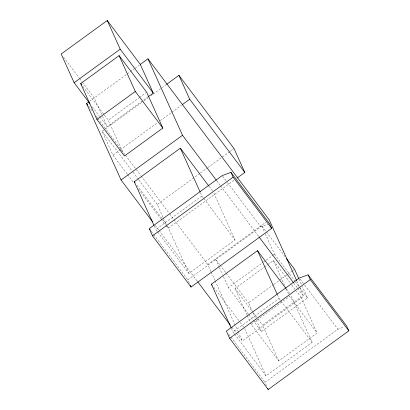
<?xml version="1.0" encoding="UTF-8"?>
<svg xmlns="http://www.w3.org/2000/svg" width="410" height="410" viewBox="0 0 410 410"><rect width="100%" height="100%" fill="white"/><g stroke="black" fill="none" stroke-linecap="round" stroke-linejoin="round"><path stroke-width="0.31" stroke-dasharray="2.05 1.54" d="M89.652 101.265L134.613 68.552M135.08 68.214L139.272 65.164M122.621 151.951L108.266 120.156L138.98 97.805M139.492 97.436L146.144 92.593M99.876 116.906L107.179 126.608L147.559 97.226M127.187 174.06L112.929 155.123L102.141 131.231L104.714 129.355M105.232 128.981L143.367 101.229M143.884 100.855L148.005 97.857M151.095 95.607L152.643 94.479M153.161 94.105L161.402 88.109M161.919 87.73L166.04 84.732M112.929 155.123L119.628 150.25M120.145 149.875L157.763 122.503M160.341 120.627L171.165 112.755M171.677 112.376L181.471 105.252M163.026 217.233L157.24 204.411L200.013 173.286M200.526 172.912L207.229 168.038M207.742 167.664L229.385 151.915M229.902 151.541L234.023 148.538M157.389 231.553L155.851 229.513L201.92 195.99L200.341 192.495M166.101 225.751L168.028 228.308L233.992 180.313M157.773 232.065L188.907 273.424L234.981 239.901L213.666 192.69M210.935 271.528L207.773 264.522L266.105 222.076M189.317 283.182L187.826 279.876L260.77 226.797L267.776 224.239M248.388 314.162L228.401 287.61L263.082 262.374M263.599 261.995L265.67 260.488M266.187 260.114L272.916 255.22M273.434 254.841L274.469 254.087L264.891 232.87M246.999 315.07L234.991 288.476L264.173 267.243M264.686 266.874L267.243 265.009M267.756 264.64L273.388 260.54L291.372 284.427M252.652 312.02L248.511 302.846L273.357 284.765M273.875 284.386L287.333 274.592M287.856 274.218L292.514 270.825M293.032 270.451L294.585 269.324M234.141 333.499L232.988 331.967L279.061 298.444L277.483 294.949M251.176 324.32L289.573 296.384L317.12 332.976L278.728 360.913L251.176 324.32L250.397 322.588M278.728 360.913L262.543 325.068L300.935 297.132L296.343 291.033M236.529 333.325L242.3 340.992L303.728 296.292L299.51 286.954M253.001 320.287L261.457 331.521L307.531 297.998L302.349 286.529M234.525 334.012L266.049 375.878L312.118 342.355L290.541 294.564M266.459 385.641L264.962 382.33L337.912 329.25L344.333 326.908M284.97 256.558L261.524 225.413L264.629 232.296M222.584 176.074L227.166 182.163M227.55 182.67L260.77 226.797M300.105 279.041L304.307 284.617M304.686 285.124L337.912 329.25M274.469 254.087L294.846 281.147M295.231 281.66L299.459 287.277M299.843 287.784L307.531 297.998M216.762 180.779L220.221 185.381M220.606 185.894L258.705 236.493M293.724 283.002L297.188 287.605M297.573 288.117L303.728 296.292M291.751 284.935L295.964 290.526M209.172 186.488L212.631 191.086M286.313 288.947L289.388 293.032M201.92 195.99L203.457 198.03M203.842 198.542L234.981 239.901M279.061 298.444L280.599 300.489M280.983 300.996L312.118 342.355M63.478 57.087L79.243 78.018M79.627 78.53L81.933 81.595M82.318 82.102L94.233 97.934L102.259 115.712M219.678 264.553L215.45 258.935L219.078 266.966M220.062 265.06L225.833 272.722M226.217 273.229L248.511 302.846M83.01 86.612L104.058 114.564M104.437 115.072L108.266 120.156M234.991 288.476L251.827 310.836M253.359 312.871L257.567 318.462M257.951 318.97L262.543 325.068M92.188 106.697L99.492 116.399M248.773 314.67L252.616 319.774M88.478 106.077L92.327 111.187M96.176 116.296L97.329 117.829M97.713 118.341L125.035 154.631M125.424 155.144L140.814 175.588M141.199 176.1L169.289 213.41M169.678 213.923L207.773 264.522M102.141 131.231L132.579 171.657M132.963 172.169L138.36 179.334M138.744 179.846L157.24 204.411M136.96 185.294L162.719 219.504M163.103 220.011L166.562 224.608M213.718 287.241L239.855 321.958M240.239 322.47L243.699 327.062M127.571 174.573L133.737 182.763M138.36 188.902L160.71 218.586M161.094 219.099L165.717 225.239M155.328 225.479L158.793 230.077M159.177 230.589L197.277 281.188M231.911 327.19L236.145 332.812M151.167 231.184L153.458 234.228M153.837 234.735L187.826 279.876M228.688 334.145L230.594 336.682M230.979 337.189L264.962 382.33M298.987 279.072L301.314 284.232M296.876 281.116L299.249 286.37M300.935 297.132L317.12 332.976M273.388 260.54L284.612 285.401M286.18 288.871L288.527 294.072M252.914 312.594L256.019 319.477M256.281 320.051L261.457 331.521M247.261 315.649L250.136 322.009M219.335 267.535L222.445 274.418M223.481 276.714L228.401 287.61M244.734 328.666L266.049 375.878M211.201 272.112L214.891 280.281M215.153 280.865L237.82 331.065M238.082 331.649L242.3 340.992M231.409 328.471L232.988 331.967M167.593 226.212L188.907 273.424M163.293 217.818L166.188 224.229M166.45 224.813L168.028 228.308M154.273 226.018L155.851 229.513M102.52 116.286L107.179 126.608"/><path stroke-width="0.61" d="M148.077 96.852L153.253 93.085L140.307 64.411L107.246 20.5L61.172 54.023L74.123 82.697L89.882 103.633M74.123 82.697L120.191 49.174L107.246 20.5M80.714 83.563L119.11 55.627L146.657 92.219L162.842 128.063L124.45 156L96.898 119.407L80.714 83.563L81.862 85.09M152.638 221.902L121.083 179.99L86.556 103.52L88.621 102.018M140.24 64.457L147.984 58.825L269.201 219.827L296.614 280.532M96.898 119.407L135.295 91.471L119.11 55.627M166.557 84.357L178.924 75.358L234.023 148.538L244.816 172.436L237.082 178.063M182.501 104.504L189.717 99.256L178.924 75.358M121.083 179.99L182.511 135.29L147.984 58.825M154.006 225.433L134.27 181.722L180.344 148.195L208.787 185.981M152.494 235.817L233.116 177.151L230.958 172.369L222.205 175.567L149.255 228.647L152.494 235.817L191.06 287.046L271.686 228.38L269.529 223.599L230.958 172.369M231.148 327.887L211.411 284.176L257.48 250.653L285.929 288.435M229.631 338.27L310.257 279.605L308.1 274.828L299.341 278.026L226.397 331.101L229.631 338.27L268.202 389.5L348.828 330.834L346.67 326.058L308.1 274.828M189.717 99.256L244.816 172.436M233.116 177.151L271.686 228.38M310.257 279.605L348.828 330.834M286.508 258.597L294.585 269.324L298.726 278.498M120.191 49.174L153.253 93.085M182.511 135.29L216.372 180.272M259.089 237.006L293.34 282.495M135.295 91.471L162.842 128.063M86.556 103.52L87.709 105.052M134.27 181.722L135.039 182.742M211.411 284.176L212.18 285.196M197.661 281.701L230.369 325.145M149.64 229.154L150.403 230.169M257.48 250.653L277.216 294.365M180.344 148.195L200.08 191.911M267.704 388.398L268.202 389.5M190.317 285.391L191.06 287.046"/></g></svg>
